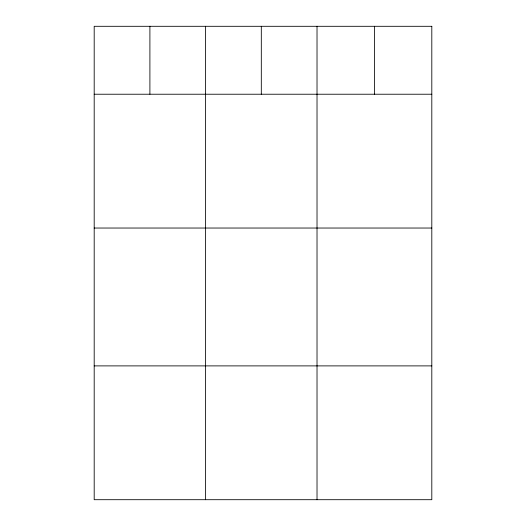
<?xml version="1.0" encoding="UTF-8"?>
<svg xmlns="http://www.w3.org/2000/svg" width="526" height="526" viewBox="0 0 526 526"><rect width="100%" height="100%" fill="white"/><g stroke="black" fill="none" stroke-linecap="round" stroke-linejoin="round"><path stroke-width="0.79" d="M94.193 94.226L431.807 94.226M94.193 228.034L431.807 228.034M94.193 365.892L431.807 365.892M374.413 26.3L374.413 94.226M317.02 26.3L317.02 499.7M261.31 26.3L261.31 94.226M205.607 26.3L205.607 499.7M149.903 26.3L149.903 94.226M431.807 26.3L94.193 26.3L94.193 499.7L431.807 499.7L431.807 26.3"/></g></svg>
